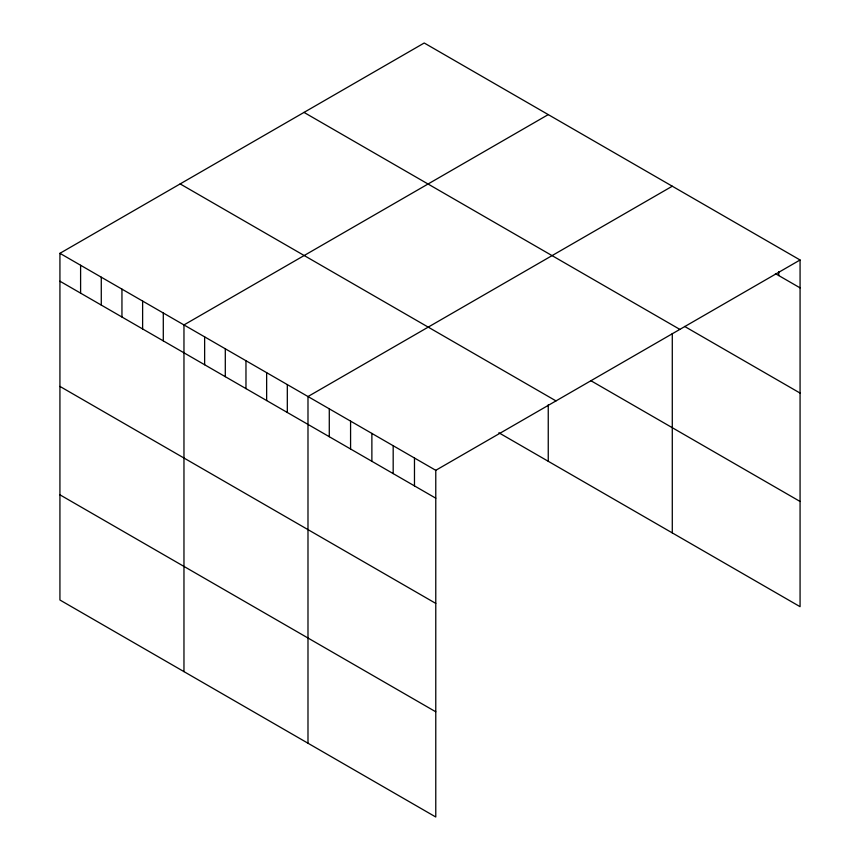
<?xml version="1.0" encoding="UTF-8"?>
<svg xmlns="http://www.w3.org/2000/svg" width="860" height="860" viewBox="0 0 860 860"><rect width="100%" height="100%" fill="white"/><g stroke="black" fill="none" stroke-linecap="round" stroke-linejoin="round"><path stroke-width="1.29" d="M59.931 253.324L435.773 470.312L435.773 817L59.931 600.011L59.931 253.324L424.227 43L800.069 259.989L800.069 606.676L498.875 432.784M548.25 114.606L183.965 324.929L183.965 671.617M672.284 186.212L307.988 396.535L307.988 743.223M435.773 470.312L800.069 259.989M775.408 273.63L800.069 287.863M684.614 326.424L800.069 393.074M304.01 112.402L679.851 329.391M590.745 380.625L800.069 501.466M180.149 183.911L555.99 400.9M59.931 281.209L435.773 498.187M59.931 386.409L435.773 603.397M59.931 494.812L435.773 711.79M778.762 271.588L778.762 275.576M672.284 333.497L672.284 532.899M548.25 404.748L548.25 461.293M414.477 458.014L414.477 485.9M393.181 445.716L393.181 473.602M371.875 433.418L371.875 461.304M350.579 421.12L350.579 449.006M329.283 408.833L329.283 436.708M287.315 384.603L287.315 412.477M266.643 372.67L266.643 400.545M245.971 360.727L245.971 388.613M225.298 348.794L225.298 376.68M204.637 336.862L204.637 364.748M163.292 312.997L163.292 340.872M142.62 301.065L142.62 328.939M121.948 289.121L121.948 317.007M101.276 277.189L101.276 305.074M80.603 265.256L80.603 293.142"/></g></svg>
